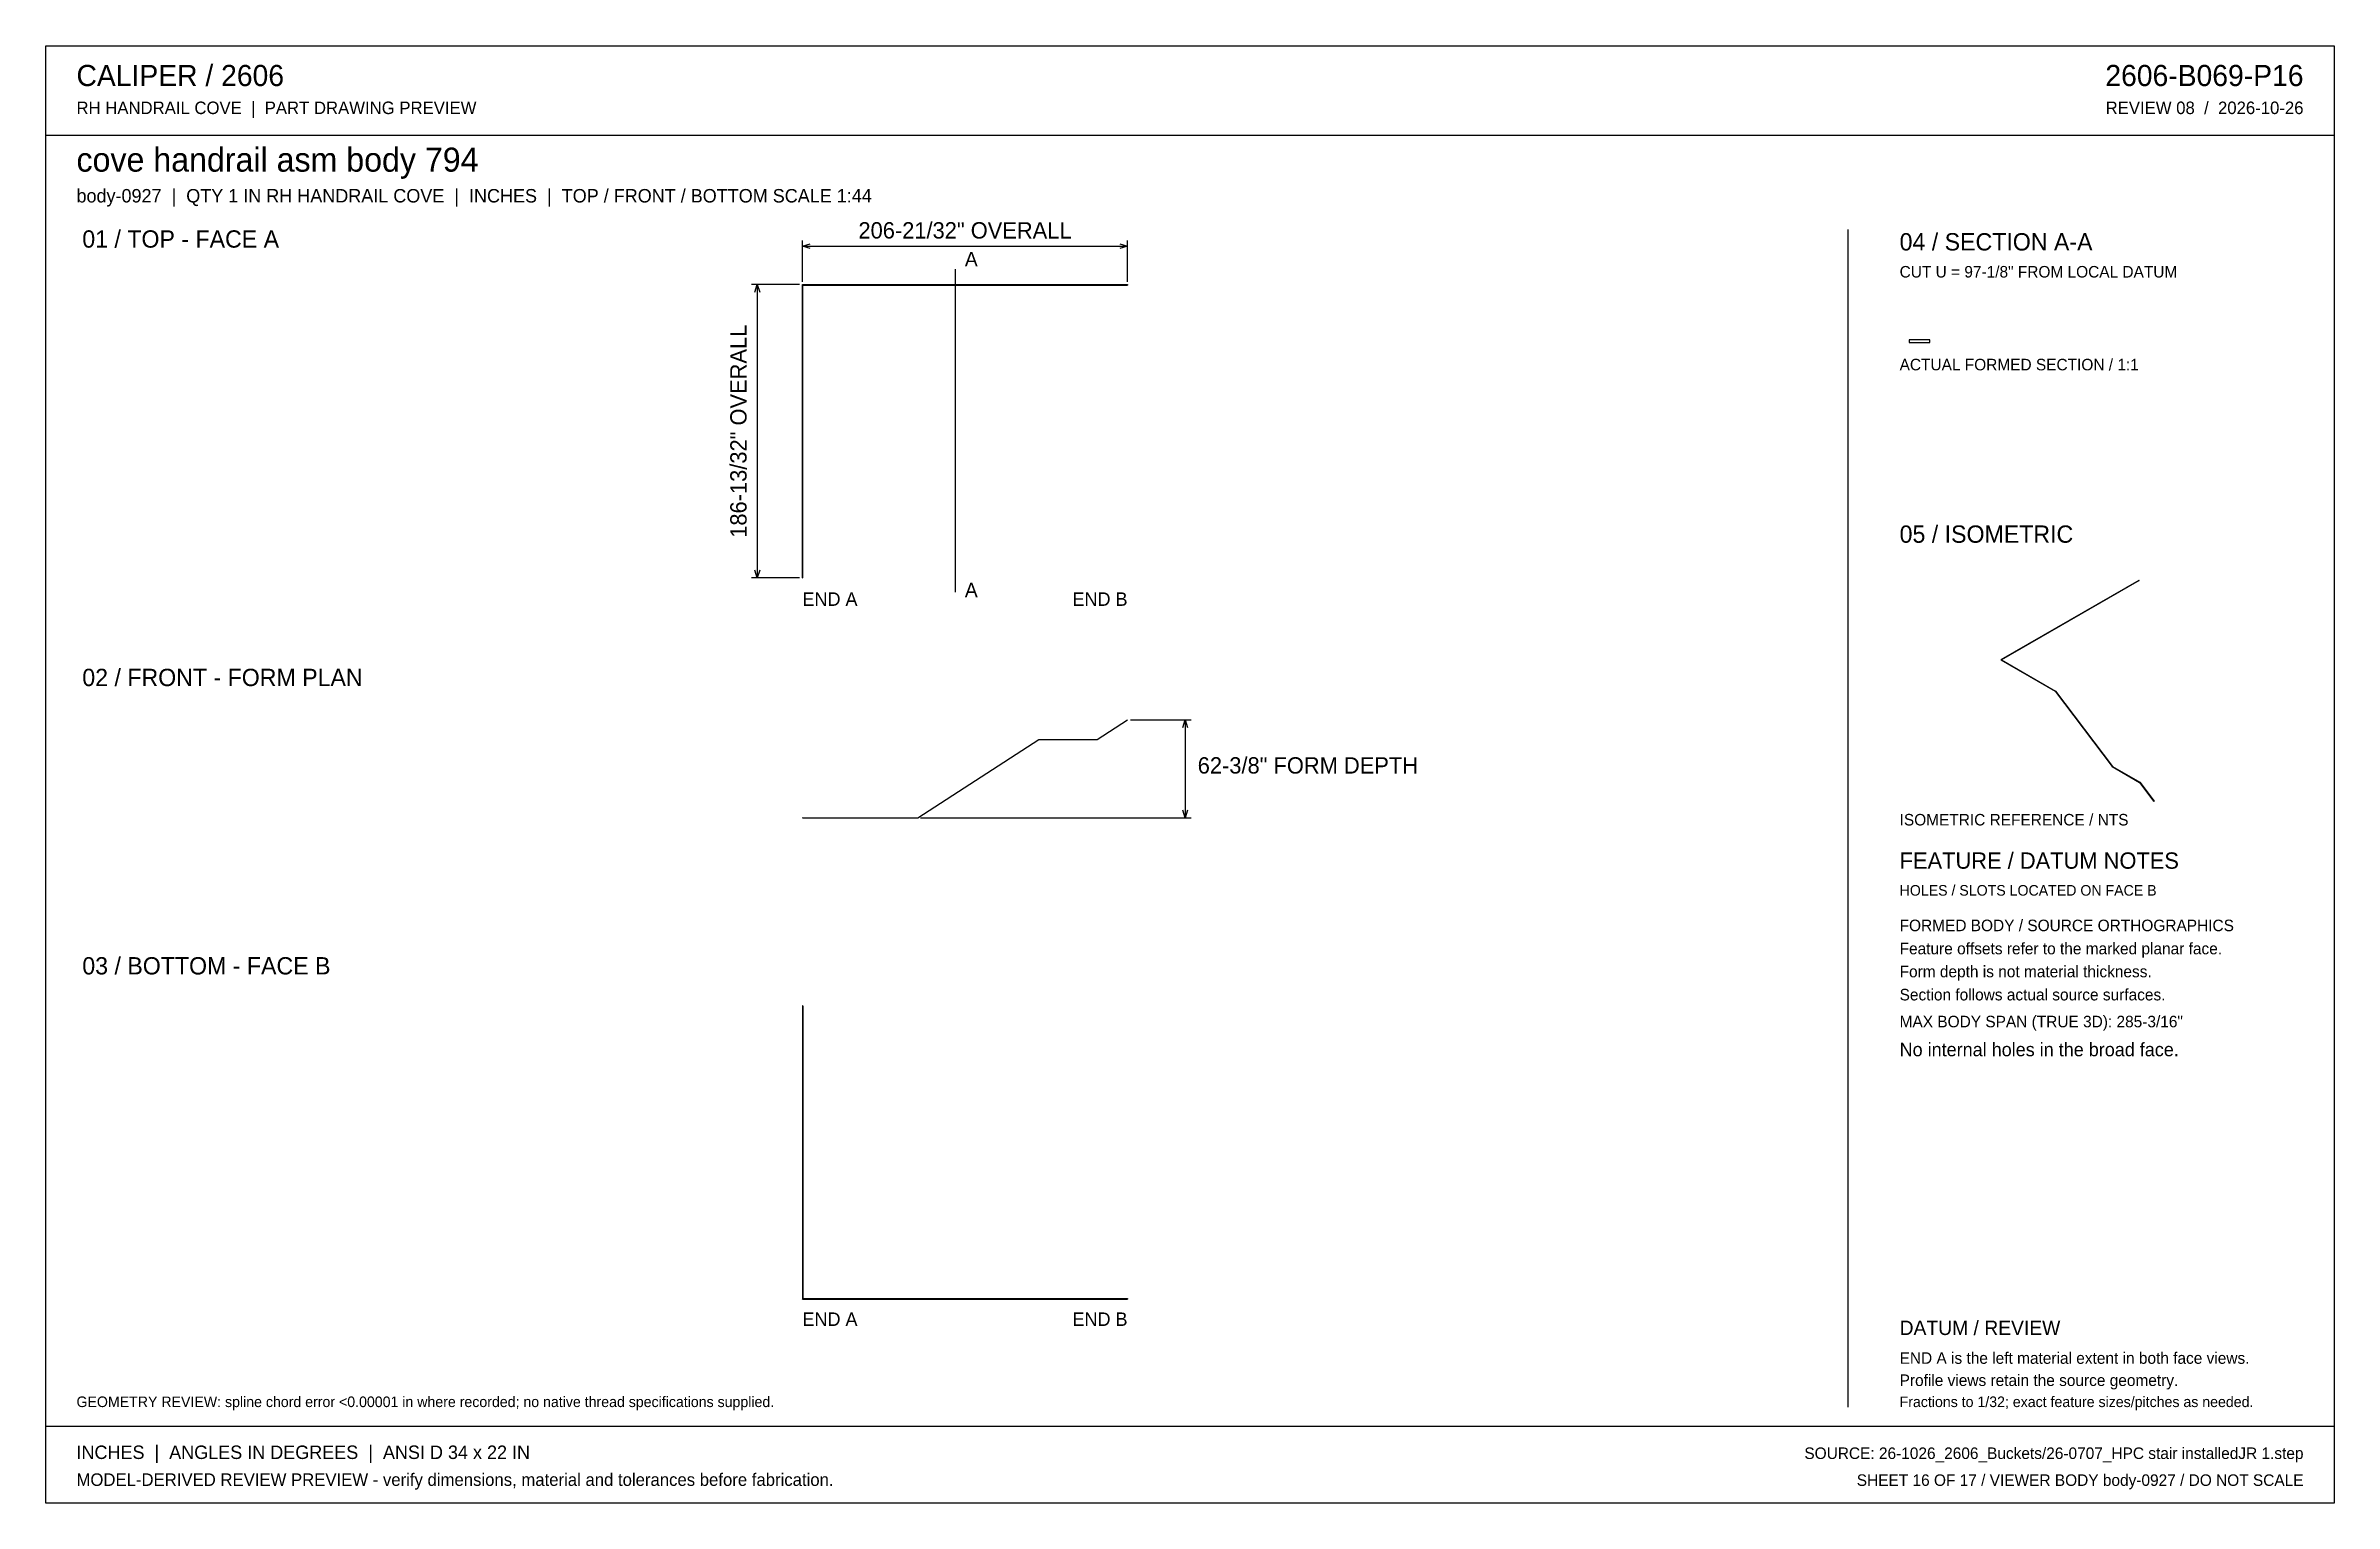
# Model space of a CAD drawing. Header units: inches. Extents: x 21 to 1475, y 21 to 947.
import ezdxf
from ezdxf.enums import TextEntityAlignment as Align

# ---------------------------------------------------------------- set-up
doc = ezdxf.new("R2010")
doc.units = ezdxf.units.IN
doc.header["$MEASUREMENT"] = 0

msp = doc.modelspace()

# ---------------------------------------------------------------- linework, layer by layer
at = {"layer": 'ANNOTATION'}
for p, q in [((501.7, 797.2), (501.7, 823.5)), ((501.7, 819.8), (506.6, 821.3)), ((501.7, 819.8), (708.3, 819.8)), ((506.6, 818.3), (501.7, 819.8)), ((703.4, 821.3), (708.3, 819.8)), ((708.3, 819.8), (703.4, 818.3)), ((708.3, 797.2), (708.3, 823.5)), ((598.8, 805.2), (598.8, 599.8)), ((499.8, 795.4), (469.3, 795.4)), ((471.4, 790.5), (473, 795.4)), ((473, 795.4), (473, 609)), ((473, 795.4), (474.5, 790.5)), ((473, 609), (471.4, 613.8)), ((474.5, 613.8), (473, 609)), ((499.8, 609), (469.3, 609)), ((710.1, 518.8), (748.7, 518.8)), ((743.5, 513.9), (745, 518.8)), ((745, 518.8), (745, 456.5)), ((745, 518.8), (746.5, 513.9)), ((576.8, 456.5), (748.7, 456.5)), ((745, 456.5), (743.5, 461.4)), ((746.5, 461.4), (745, 456.5))]:
    msp.add_line(p, q, dxfattribs=at)
at = {"layer": 'OUTLINE'}
for p, q in [((20.8, 947.2), (1475.2, 947.2)), ((20.8, 20.8), (20.8, 947.2)), ((1475.2, 947.2), (1475.2, 20.8)), ((20.8, 890.4), (1475.2, 890.4)), ((1166, 830.5), (1166, 81.9)), ((501.7, 609), (501.7, 795.4)), ((501.7, 795.4), (575, 795.4)), ((501.7, 795.4), (502, 795.1)), ((502, 795.1), (501.7, 795.4)), ((501.7, 609), (501.7, 795.4)), ((501.7, 795.4), (575, 795.4)), ((502, 609), (502, 795.1)), ((502, 609), (502, 795.1)), ((502, 795.1), (575, 795.1)), ((502, 795.1), (575, 795.1)), ((575, 795.4), (575, 795.1)), ((575, 795.4), (652, 795.4)), ((575, 795.1), (575, 795.4)), ((575, 795.4), (575, 795.4)), ((575, 795.4), (652, 795.4)), ((575, 795.1), (652, 795.1)), ((575, 795.1), (575, 795.1)), ((575, 795.1), (652, 795.1)), ((652, 795.4), (688.9, 795.4)), ((652, 795.4), (652, 795.1)), ((652, 795.4), (688.9, 795.4)), ((652, 795.1), (652, 795.4)), ((652, 795.4), (652, 795.4)), ((652, 795.1), (688.9, 795.1)), ((652, 795.1), (652, 795.1)), ((652, 795.1), (688.9, 795.1)), ((688.9, 795.4), (708.3, 795.4)), ((688.9, 795.4), (708.3, 795.4)), ((688.9, 795.1), (688.9, 795.4)), ((688.9, 795.4), (688.9, 795.1)), ((688.9, 795.4), (688.9, 795.4)), ((688.9, 795.1), (708.3, 795.1)), ((688.9, 795.1), (688.9, 795.1)), ((688.9, 795.1), (708.3, 795.1)), ((708.3, 795.4), (708.3, 795.1)), ((708.3, 795.1), (708.3, 795.4)), ((708.3, 795.4), (708.3, 795.4)), ((708.3, 795.1), (708.3, 795.1)), ((1218.3, 760.2), (1205.1, 760.2)), ((1205.1, 760.2), (1205.1, 758.6)), ((1205.1, 758.6), (1218.3, 758.6)), ((1218.3, 758.6), (1218.3, 760.2)), ((502, 609), (501.7, 609)), ((501.7, 609), (502, 609)), ((1351.1, 607.4), (1263.4, 556.8)), ((1351.1, 607.4), (1263.4, 556.8)), ((1351.2, 607.4), (1263.7, 556.8)), ((1351.2, 607.3), (1263.7, 556.8)), ((1351.2, 607.3), (1351.1, 607.4)), ((1351.1, 607.4), (1351.2, 607.4)), ((1351.1, 607.4), (1351.1, 607.4)), ((1351.2, 607.4), (1351.2, 607.3)), ((1263.4, 556.8), (1263.4, 556.8)), ((1263.4, 556.8), (1297.9, 536.9)), ((1263.4, 556.8), (1263.7, 556.8)), ((1263.7, 556.8), (1263.4, 556.8)), ((1263.4, 556.8), (1297.9, 536.9)), ((1263.7, 556.8), (1263.7, 556.8)), ((1263.7, 556.8), (1298, 537)), ((1263.7, 556.8), (1298, 537)), ((1297.9, 536.9), (1298, 537)), ((1298, 537), (1297.9, 536.9)), ((1297.9, 536.9), (1334.1, 489)), ((1297.9, 536.9), (1297.9, 536.9)), ((1297.9, 536.9), (1334.1, 489)), ((1298, 537), (1334.2, 489.1)), ((1298, 537), (1298, 537)), ((1298, 537), (1334.2, 489.1)), ((688.9, 506.3), (708.3, 518.8)), ((688.9, 506.3), (708.3, 518.8)), ((688.9, 506.3), (708.3, 518.8)), ((688.9, 506.3), (708.3, 518.8)), ((708.3, 518.8), (708.3, 518.8)), ((708.3, 518.8), (708.3, 518.8)), ((575, 456.5), (652, 506.3)), ((575, 456.5), (652, 506.3)), ((575, 456.5), (652, 506.3)), ((575, 456.5), (652, 506.3)), ((652, 506.3), (688.9, 506.3)), ((652, 506.3), (688.9, 506.3)), ((652, 506.3), (652, 506.3)), ((652, 506.3), (688.9, 506.3)), ((652, 506.3), (652, 506.3)), ((652, 506.3), (688.9, 506.3)), ((688.9, 506.3), (688.9, 506.3)), ((688.9, 506.3), (688.9, 506.3)), ((1334.1, 489), (1334.2, 489.1)), ((1334.2, 489.1), (1334.1, 489)), ((1334.1, 489), (1351.4, 479)), ((1334.1, 489), (1351.4, 479)), ((1334.1, 489), (1334.1, 489)), ((1334.2, 489.1), (1351.6, 479.1)), ((1334.2, 489.1), (1334.2, 489.1)), ((1334.2, 489.1), (1351.6, 479)), ((1351.6, 479.1), (1351.4, 479)), ((1351.4, 479), (1360.6, 466.9)), ((1351.4, 479), (1360.6, 466.9)), ((1351.4, 479), (1351.6, 479)), ((1351.4, 479), (1351.4, 479)), ((1351.6, 479.1), (1360.7, 467)), ((1351.6, 479), (1351.6, 479.1)), ((1351.6, 479), (1360.7, 467)), ((1360.6, 466.9), (1360.7, 467)), ((1360.7, 467), (1360.6, 466.9)), ((1360.6, 466.9), (1360.6, 466.9)), ((1360.7, 467), (1360.7, 467)), ((501.7, 456.5), (501.7, 456.5)), ((501.7, 456.5), (575, 456.5)), ((501.7, 456.5), (502, 456.5)), ((502, 456.5), (501.7, 456.5)), ((502, 456.5), (501.7, 456.5)), ((501.7, 456.5), (575, 456.5)), ((501.7, 456.5), (502, 456.5)), ((501.7, 456.5), (501.7, 456.5)), ((502, 456.5), (502, 456.5)), ((502, 456.5), (502, 456.5)), ((502, 456.5), (575, 456.5)), ((502, 456.5), (575, 456.5)), ((575, 456.5), (575, 456.5)), ((575, 456.5), (575, 456.5)), ((501.7, 337), (501.7, 150.6)), ((502, 337), (501.7, 337)), ((501.7, 337), (501.7, 150.6)), ((501.7, 337), (502, 337)), ((502, 337), (502, 150.9)), ((502, 337), (502, 150.9)), ((501.7, 150.6), (502, 150.9)), ((502, 150.9), (501.7, 150.6)), ((501.7, 150.6), (575, 150.6)), ((501.7, 150.6), (575, 150.6)), ((502, 150.9), (575, 150.9)), ((502, 150.9), (575, 150.9)), ((575, 150.9), (652, 150.9)), ((575, 150.6), (575, 150.9)), ((575, 150.9), (575, 150.9)), ((575, 150.9), (652, 150.9)), ((575, 150.9), (575, 150.6)), ((575, 150.6), (652, 150.6)), ((575, 150.6), (575, 150.6)), ((575, 150.6), (652, 150.6)), ((652, 150.9), (688.9, 150.9)), ((652, 150.9), (652, 150.9)), ((652, 150.6), (652, 150.9)), ((652, 150.9), (652, 150.6)), ((652, 150.9), (688.9, 150.9)), ((652, 150.6), (688.9, 150.6)), ((652, 150.6), (688.9, 150.6)), ((652, 150.6), (652, 150.6)), ((688.9, 150.9), (708.3, 150.9)), ((688.9, 150.9), (688.9, 150.6)), ((688.9, 150.9), (688.9, 150.9)), ((688.9, 150.6), (688.9, 150.9)), ((688.9, 150.9), (708.3, 150.9)), ((688.9, 150.6), (708.3, 150.6)), ((688.9, 150.6), (708.3, 150.6)), ((688.9, 150.6), (688.9, 150.6)), ((708.3, 150.6), (708.3, 150.9)), ((708.3, 150.9), (708.3, 150.6)), ((708.3, 150.9), (708.3, 150.9)), ((708.3, 150.6), (708.3, 150.6)), ((20.8, 69.7), (1475.2, 69.7)), ((1475.2, 20.8), (20.8, 20.8))]:
    msp.add_line(p, q, dxfattribs=at)

# ---------------------------------------------------------------- texts
at = {"layer": 'ANNOTATION'}
for s, height, p in [('CALIPER / 2606', 13.444, (40.3, 921.6)), ('RH HANDRAIL COVE  |  PART DRAWING PREVIEW', 7.944, (40.3, 903.8)), ('cove handrail asm body 794', 15.278, (40.3, 867.2)), ('body-0927  |  QTY 1 IN RH HANDRAIL COVE  |  INCHES  |  TOP / FRONT / BOTTOM SCALE 1:44', 8.556, (40.3, 847.6)), ('01 / TOP - FACE A', 11, (44, 818.9)), ('A', 9.17, (604.9, 807)), ('04 / SECTION A-A', 11, (1199, 817.1)), ('CUT U = 97-1/8" FROM LOCAL DATUM', 7.333, (1199, 799.9)), ('ACTUAL FORMED SECTION / 1:1', 7.333, (1199, 740.9)), ('05 / ISOMETRIC', 11, (1199, 631.3)), ('END A', 8.56, (501.7, 591.2)), ('A', 9.17, (604.9, 596.7)), ('02 / FRONT - FORM PLAN', 11, (44, 540.2)), ('62-3/8" FORM DEPTH', 10.389, (752.9, 484.6)), ('ISOMETRIC REFERENCE / NTS', 7.333, (1199, 451.6)), ('FEATURE / DATUM NOTES', 10.389, (1199, 424.1)), ('HOLES / SLOTS LOCATED ON FACE B', 6.722, (1199, 407)), ('FORMED BODY / SOURCE ORTHOGRAPHICS', 7.333, (1199, 384.4)), ('03 / BOTTOM - FACE B', 11, (44, 356.9)), ('Feature offsets refer to the marked planar face.', 7.333, (1199, 369.7)), ('Form depth is not material thickness.', 7.333, (1199, 355.1)), ('Section follows actual source surfaces.', 7.333, (1199, 340.4)), ('MAX BODY SPAN (TRUE 3D): 285-3/16"', 7.333, (1199, 323.3)), ('No internal holes in the broad face.', 8.556, (1199, 304.9)), ('END A', 8.56, (501.7, 133.5)), ('DATUM / REVIEW', 9.167, (1199, 127.7)), ('END A is the left material extent in both face views.', 7.333, (1199, 109.4)), ('Profile views retain the source geometry.', 7.333, (1199, 95.3)), ('GEOMETRY REVIEW: spline chord error <0.00001 in where recorded; no native thread specifications supplied.', 6.7222, (40.3, 81.9)), ('Fractions to 1/32; exact feature sizes/pitches as needed.', 6.722, (1199, 81.9)), ('INCHES  |  ANGLES IN DEGREES  |  ANSI D 34 x 22 IN', 8.556, (40.3, 48.9)), ('MODEL-DERIVED REVIEW PREVIEW - verify dimensions, material and tolerances before fabrication.', 7.944, (40.3, 31.8))]:
    msp.add_text(s, height=height, dxfattribs=at).set_placement(p)
for s, height, p in [('2606-B069-P16', 13.444, (1455.7, 921.6)), ('REVIEW 08  /  2026-10-26', 7.944, (1455.7, 903.8)), ('END B', 8.56, (708.3, 591.2)), ('END B', 8.56, (708.3, 133.5)), ('SOURCE: 26-1026_2606_Buckets/26-0707_HPC stair installedJR 1.step', 7.333, (1455.7, 48.9)), ('SHEET 16 OF 17 / VIEWER BODY body-0927 / DO NOT SCALE', 7.333, (1455.7, 31.8))]:
    msp.add_text(s, height=height, dxfattribs=at).set_placement(p, align=Align.RIGHT)
msp.add_text('206-21/32" OVERALL', height=10.389, dxfattribs=at).set_placement((605, 824.7), align=Align.CENTER)
msp.add_text('186-13/32" OVERALL', height=10.389, rotation=90, dxfattribs=at).set_placement((466.2, 702.2), align=Align.CENTER)

doc.saveas('drawing.dxf')
